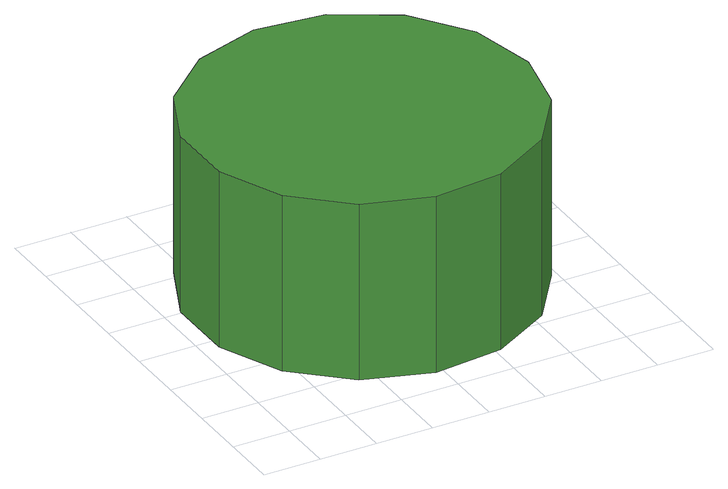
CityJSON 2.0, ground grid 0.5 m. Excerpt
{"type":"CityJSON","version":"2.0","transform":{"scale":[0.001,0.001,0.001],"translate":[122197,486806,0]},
"CityObjects":{
"tree1":{"type":"SolitaryVegetationObject","attributes":{"function":"something"},"geometry":[{"type":"MultiSurface","lod":"1","boundaries":[[[0,1,2,3,4,5,6,7,8,9,10,11,12,13,14]],[[15,16,17,18,19,20,21,22,23,24,25,26,27,28,29]],[[0,29,28,1]],[[1,28,27,2]],[[2,27,26,3]],[[3,26,25,4]],[[4,25,24,5]],[[5,24,23,6]],[[6,23,22,7]],[[7,22,21,8]],[[8,21,20,9]],[[9,20,19,10]],[[10,19,18,11]],[[11,18,17,12]],[[12,17,16,13]],[[13,16,15,14]],[[14,15,29,0]]]}]}
},
"vertices":[
[3075,1706,2282],[2947,2307,2282],[2586,2805,2282],[2053,3112,2282],[1442,3176,2282],[857,2986,2282],[400,2575,2282],[150,2013,2282],[150,1399,2282],[400,837,2282],[857,426,2282],[1442,236,2282],[2053,300,2282],[2586,607,2282],[2947,1105,2282],[2947,1105,699],[2586,607,699],[2053,300,699],[1442,236,699],[857,426,699],[400,837,699],[150,1399,699],[150,2013,699],[400,2575,699],[857,2986,699],[1442,3176,699],[2053,3112,699],[2586,2805,699],[2947,2307,699],[3075,1706,699]
]}
